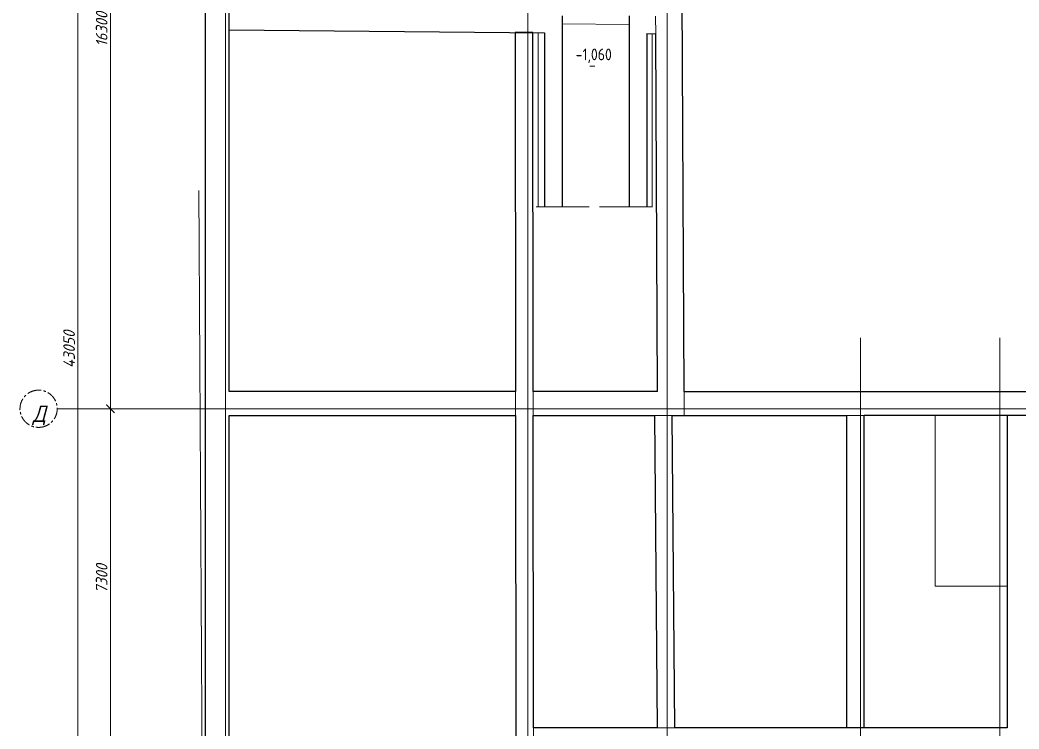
# Model space of a CAD drawing. Header units: millimetres. Extents: x 504091 to 2165846, y 135022 to 442887.
# Drawn here: x 1592907 to 1614382, y 321440 to 336668 of the extents above; entities that cross this region are included whole.
import ezdxf

# ---------------------------------------------------------------- set-up
doc = ezdxf.new("R2010")
doc.units = ezdxf.units.MM
for name, pattern in [('ADSK_Линия сетки', [25, 20, -2.5, 0, -2.5]), ('ADSK_Штрихпунктирная 2 точки_ш15 п1_5 п1_5 п1_5', [19.5, 15, -1.5, 0, -1.5, 0, -1.5]), ('осеваяX2', [4, 2.5, -0.5, 0.5, -0.5])]:
    doc.linetypes.add(name, pattern=pattern)
doc.layers.get('Defpoints').update_dxf_attribs({"color": 255})
doc.layers.add('Линии', color=7, linetype='Continuous', lineweight=9, true_color=0x00a600)
for name, color, linetype, lineweight in [('Оси', 165, 'осеваяX2', 13), ('отметки', 7, 'Continuous', 20), ('Перекрытие', 7, 'Continuous', 18), ('размеры', 7, 'Continuous', 9), ('Стены несущие', 7, 'Continuous', 30), ('Стены штриховка', 7, 'Continuous', 18), ('Узлы', 7, 'Continuous', 18)]:
    doc.layers.add(name, color=color, linetype=linetype, lineweight=lineweight)
doc.layers.add('Штриховка', color=252, linetype='Continuous')
doc.styles.add('GOST 2.304_new', font='isocpeur.ttf', dxfattribs={"width": 0.9, "oblique": 15})
doc.styles.add('GOST Common_1', font='GOST_Common.ttf', dxfattribs={"width": 0.9, "height": 250})
doc.dimstyles.new('SPDS 1_100', dxfattribs={"dimscale": 100, "dimtxt": 2.5, "dimasz": 1.77, "dimexe": 1.25, "dimexo": 0.625, "dimtad": 1, "dimdec": 0, "dimrnd": 0.001, "dimzin": 9, "dimtxsty": 'GOST 2.304_new', "dimblk": 'ARCHTICK', "dimcen": 2.5, "dimdle": 2, "dimclrt": 256, "dimadec": 0, "dimazin": 2, "dimtfac": 0.75, "dimtdec": 0, "dimtmove": 1, "dimatfit": 3, "dimfxl": 0, "dimtolj": 1, "dimlwd": 9, "dimlwe": 9, "dimarcsym": 0})

# ---------------------------------------------------------------- blocks, each defined once
blk = doc.blocks.new('ADSK_Обрыв_Линия2 - По умолчанию-5481010-План подвала')
at = {"layer": 'Узлы'}
for p, q in [((0, 0), (1140, 0)), ((1363, 0), (2500, 0))]:
    blk.add_line(p, q, dxfattribs=at)
blk = doc.blocks.new('Ось сетки - Круг_Ø8 мм-8258-План подвала')
at = {"layer": 'Оси', "linetype": 'ByBlock', "lineweight": 20}
for start, end in [(360, 180), (180, 360)]:
    blk.add_arc((0, 0), 4, start, end, dxfattribs=at)
blk = doc.blocks.new('_ArchTick')
at = {"color": 0, "linetype": 'ByBlock', "const_width": 0.15}
blk.add_lwpolyline([(-0.5, -0.5), (0.5, 0.5)], dxfattribs=at)
blk = doc.blocks.new('*D518')
at = {"layer": 'Defpoints', "color": 0, "lineweight": 20, "transparency": 16777216}
for p in [(-3071, 45200), (-3171, 2150), (-3071, 2150)]:
    blk.add_point(p, dxfattribs=at)
at = {"layer": 'размеры', "color": 0, "lineweight": 9, "transparency": 16777216}
for p, q in [((-3171, 45400), (-3171, 1950)), ((-3133, 45200), (-3296, 45200)), ((-3133, 2150), (-3296, 2150))]:
    blk.add_line(p, q, dxfattribs=at)
at = {"layer": 'размеры', "color": 0, "lineweight": 9, "transparency": 16777216, "xscale": 177, "yscale": 177, "zscale": 177}
for p, rotation in [((-3171, 45200), 90), ((-3171, 2150), 270)]:
    blk.add_blockref('_ArchTick', p, dxfattribs=dict(at, rotation=rotation))
at = {"layer": 'размеры', "lineweight": 20, "transparency": 16777216, "insert": (-3358, 23675), "char_height": 250, "width": 318.77, "attachment_point": 5, "rotation": 90, "style": 'GOST 2.304_new'}
blk.add_mtext('\\A1;43050', dxfattribs=at)
blk = doc.blocks.new('*D520')
at = {"layer": 'Defpoints', "color": 0, "lineweight": 20, "transparency": 16777216}
for p in [(-2371, 38700), (-2471, 22400), (-2371, 22400)]:
    blk.add_point(p, dxfattribs=at)
at = {"layer": 'размеры', "color": 0, "lineweight": 9, "transparency": 16777216}
for p, q in [((-2471, 38900), (-2471, 22200)), ((-2433, 38700), (-2596, 38700)), ((-2433, 22400), (-2596, 22400))]:
    blk.add_line(p, q, dxfattribs=at)
at = {"layer": 'размеры', "color": 0, "lineweight": 9, "transparency": 16777216, "xscale": 177, "yscale": 177, "zscale": 177}
for p, rotation in [((-2471, 38700), 90), ((-2471, 22400), 270)]:
    blk.add_blockref('_ArchTick', p, dxfattribs=dict(at, rotation=rotation))
at = {"layer": 'размеры', "lineweight": 20, "transparency": 16777216, "insert": (-2658, 30550), "char_height": 250, "width": 291.93, "attachment_point": 5, "rotation": 90, "style": 'GOST 2.304_new'}
blk.add_mtext('\\A1;16300', dxfattribs=at)
blk = doc.blocks.new('*D521')
at = {"layer": 'Defpoints', "color": 0, "lineweight": 20, "transparency": 16777216}
for p in [(-2371, 22400), (-2471, 15100), (-2371, 15100)]:
    blk.add_point(p, dxfattribs=at)
at = {"layer": 'размеры', "color": 0, "lineweight": 9, "transparency": 16777216}
for p, q in [((-2471, 22600), (-2471, 14900)), ((-2433, 22400), (-2596, 22400)), ((-2433, 15100), (-2596, 15100))]:
    blk.add_line(p, q, dxfattribs=at)
at = {"layer": 'размеры', "color": 0, "lineweight": 9, "transparency": 16777216, "xscale": 177, "yscale": 177, "zscale": 177}
for p, rotation in [((-2471, 22400), 90), ((-2471, 15100), 270)]:
    blk.add_blockref('_ArchTick', p, dxfattribs=dict(at, rotation=rotation))
at = {"layer": 'размеры', "lineweight": 20, "transparency": 16777216, "insert": (-2658, 18750), "char_height": 250, "width": 248.31, "attachment_point": 5, "rotation": 90, "style": 'GOST 2.304_new'}
blk.add_mtext('\\A1;7300', dxfattribs=at)
blk = doc.blocks.new('оси')
at = {"layer": 'Оси', "linetype": 'ADSK_Линия сетки'}
for p, q in [((0, -2196.5), (0, 46265.1)), ((6500, -2196.5), (6500, 46378)), ((9500, -2196.5), (9500, 46378)), ((13650, -2196.5), (13650, 23921.3)), ((16650, -2196.5), (16650, 23921.3)), ((-3614.3, 22400), (62615.4, 22400))]:
    blk.add_line(p, q, dxfattribs=at)
at = {"layer": 'Оси', "lineweight": 20, "xscale": 99.99999999999993, "yscale": 99.99999999999993, "zscale": 99.99999999999993, "rotation": 270}
blk.add_blockref('Ось сетки - Круг_Ø8 мм-8258-План подвала', (-4014.3, 22400), dxfattribs=at)
at = {"layer": 'Оси', "insert": (-3999.4, 22257.1), "char_height": 350, "width": 291.6, "attachment_point": 5, "line_spacing_factor": 1.022766, "style": 'GOST 2.304_new'}
blk.add_mtext('\\pt89.999,180.0015,270.0005,359.9995,449.9985,540.001,630,719.999,810.0015,900.0005,989.9995,1079.9985,1170.001,1260,1349.999,1440.0015,1530.0005,1619.9995,1709.9985,1800.001,1890,1979.999,2070.0015,2160.0005,2249.9995,2339.9985,2430.001,2520,2609.999,2700.0015,2790.0005,2879.9995;Д', dxfattribs=at)
at = {"layer": 'размеры', "lineweight": 20}
for base, p1, p2, picture, middle in [((-3170.6, 2150), (-3070.6, 45200), (-3070.6, 2150), '*D518', (-3358.1, 23675)), ((-2470.6, 22400), (-2370.6, 38700), (-2370.6, 22400), '*D520', (-2658.1, 30550)), ((-2470.6, 15100), (-2370.6, 22400), (-2370.6, 15100), '*D521', (-2658.1, 18750))]:
    dim = blk.add_linear_dim(base=base, p1=p1, p2=p2, angle=90, dimstyle='SPDS 1_100', dxfattribs=at)
    dim.commit()
    dim.dimension.update_dxf_attribs({"geometry": picture, "text_midpoint": middle})

msp = doc.modelspace()

# ---------------------------------------------------------------- linework, layer by layer
at = {"layer": 'Линии', "color": 7, "linetype": 'ADSK_Штрихпунктирная 2 точки_ш15 п1_5 п1_5 п1_5'}
msp.add_line((1596751.7544, 333003.2371), (1596848.5407, 316082.0832), dxfattribs=at)
at = {"layer": 'отметки', "lineweight": 20}
msp.add_line((1605153.404, 335676.5759), (1605260.1331, 335676.5759), dxfattribs=at)
at = {"layer": 'Перекрытие'}
for p, q in [((1606004.1428, 336569.3376), (1604559.1428, 336582.6217)), ((1604045.9696, 336397.3313), (1604045.9696, 332658.295)), ((1606498.4375, 336374.7855), (1606498.4375, 332658.295)), ((1612582.1456, 328175.762), (1612582.1456, 324508.335)), ((1612582.1456, 324508.335), (1614126.7544, 324508.335))]:
    msp.add_line(p, q, dxfattribs=at)
at = {"layer": 'Стены несущие'}
for p, q in [((1597403.9667, 328685.762), (1597403.9667, 344383.1873)), ((1596893.9667, 316336.3013), (1596893.9667, 341946.1136)), ((1607181.0204, 328685.762), (1607112.9273, 342082.2972)), ((1597400.8684, 336458.4206), (1597404.3617, 336838.4045)), ((1604559.1428, 336754.5049), (1604559.1428, 332658.295)), ((1606004.1428, 336754.5049), (1606004.1428, 332658.295)), ((1597400.8684, 336458.4206), (1604179.1428, 336396.107)), ((1603930.4024, 336400.3576), (1603550.4026, 336399.9232)), ((1603550.4026, 336399.9232), (1603559.2208, 328685.762)), ((1603939.221, 328685.762), (1603930.4024, 336400.3576)), ((1604179.1428, 336396.107), (1604179.1428, 332658.295)), ((1606384.1428, 336375.8362), (1606571.934, 336374.1098)), ((1606384.1428, 336375.8362), (1606384.1428, 332658.295)), ((1606611.013, 328685.762), (1606571.934, 336374.1098)), ((1603559.2208, 328685.762), (1597403.9667, 328685.762)), ((1606611.013, 328685.762), (1603939.221, 328685.762)), ((1607181.0204, 328685.762), (1619974.1513, 328685.762)), ((1597403.9667, 316851.9043), (1597403.9667, 328175.762)), ((1597403.9667, 328175.762), (1603559.8038, 328175.762)), ((1603559.8038, 328175.762), (1603572.7485, 316851.6871)), ((1603947.4791, 321461.5752), (1603939.804, 328175.762)), ((1603939.804, 328175.762), (1606548.3164, 328175.762)), ((1606548.3164, 328175.762), (1606604.6977, 321461.5752)), ((1606928.3298, 328175.762), (1610671.7544, 328175.762)), ((1606984.7111, 321461.5752), (1606928.3298, 328175.762)), ((1610671.7544, 328175.762), (1610671.7544, 321461.5752)), ((1621224.1513, 328175.762), (1611051.7544, 328175.762)), ((1611051.7544, 321461.5752), (1611051.7544, 328175.762)), ((1614126.7544, 328175.762), (1614126.7544, 321461.5752)), ((1606604.6977, 321461.5752), (1603947.4791, 321461.5752)), ((1614126.7544, 321461.5752), (1606984.7111, 321461.5752))]:
    msp.add_line(p, q, dxfattribs=at)
at = {"layer": 'Стены штриховка'}
for p, q in [((1606571.934, 336374.1098), (1606570.0023, 336754.1436)), ((1603559.2208, 328685.762), (1603559.8038, 328175.762)), ((1603939.804, 328175.762), (1603939.221, 328685.762)), ((1607183.6126, 328175.762), (1607181.0204, 328685.762)), ((1606548.3164, 328175.762), (1606928.3298, 328175.762)), ((1611051.7544, 328175.762), (1610671.7544, 328175.762)), ((1603947.4791, 321461.5752), (1603948.0621, 320951.5752)), ((1606604.6977, 321461.5752), (1606984.7111, 321461.5752))]:
    msp.add_line(p, q, dxfattribs=at)

# ---------------------------------------------------------------- block references
at = {"layer": 'Узлы', "rotation": 180}
msp.add_blockref('ADSK_Обрыв_Линия2 - По умолчанию-5481010-План подвала', (1606502.587, 332658.295), dxfattribs=at)
at = {"layer": 'Штриховка'}
msp.add_blockref('оси', (1597321.3197, 305918.2371), dxfattribs=at)

# ---------------------------------------------------------------- texts
at = {"layer": 'отметки', "lineweight": 20, "insert": (1604852.828, 336053.283), "char_height": 250, "width": 977.532294, "attachment_point": 1, "line_spacing_factor": 1.022761, "style": 'GOST Common_1'}
msp.add_mtext('-1,060', dxfattribs=at)

doc.saveas('drawing.dxf')
